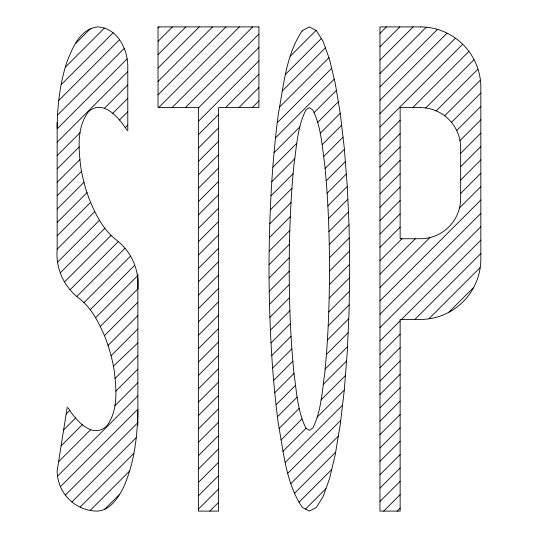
<?xml version="1.0" encoding="UTF-8"?>
<svg xmlns="http://www.w3.org/2000/svg" width="538" height="538" viewBox="0 0 538 538"><rect width="100%" height="100%" fill="white"/><g stroke="black" fill="none" stroke-linecap="round" stroke-linejoin="round"><path stroke-width="0.81" d="M127.775 130.99L127.775 67.25C128.091 49.489 117.365 27.694 97.513 26.9C79.799 29.039 72.179 48.373 66.604 62.933C59.9 83.861 57.371 105.865 57.163 127.775M137.863 410.225C137.513 436.506 134.278 463.305 123.451 487.495C118.078 497.939 110.438 510.091 97.513 511.1A40.35 40.35 0 0 1 57.163 470.75L67.25 407.01M344.293 390.05L347.266 351.798L349.088 311.038L349.7 269L349.088 226.962L347.266 186.195L344.293 147.95L340.258 113.383L335.288 83.538L329.525 59.335L323.15 41.5L316.357 30.579L309.35 26.9L302.343 30.579C285.9 54.829 283.741 85.347 278.442 113.383C271.589 164.951 269.235 217.002 269 269C269.235 320.991 271.589 373.042 278.442 424.616C283.741 452.653 285.9 483.171 302.343 507.421L309.35 511.1L316.357 507.421L323.15 496.5L329.525 478.665L335.288 454.455L340.258 424.616L344.293 390.05L317.198 417.132M114.87 405.753L137.863 382.686M75.522 43.591L90.734 28.386M65.454 67.035L104.399 28.097M61.204 84.661L113.114 32.744M58.83 100.404L119.51 39.731M57.613 115.004L124.191 48.42M57.163 128.824L127.055 58.931M158.037 27.949L159.087 26.9M57.163 142.2L127.775 71.588M158.037 41.325L172.463 26.9M57.163 155.569L80.068 132.671M104.365 108.367L127.775 84.957M158.037 54.701L185.832 26.9M57.163 168.945L79.187 146.928M112.724 113.39L127.775 98.333M158.037 68.07L199.208 26.9M57.163 182.321L79.913 159.571M119.463 120.021L127.775 111.709M158.037 81.446L212.584 26.9M57.163 195.697L81.615 171.245M125.193 127.667L127.775 125.085M158.037 94.823L225.96 26.9M57.163 209.067L84.036 182.2M158.629 107.6L239.329 26.9M57.163 222.443L87.055 192.557M172.005 107.6L252.705 26.9M57.163 235.819L90.613 202.369M185.381 107.6L258.913 34.069M57.163 249.195L94.728 211.622M198.387 107.97L258.913 47.445M57.734 261.993L99.476 220.25M198.387 121.339L258.913 60.814M60.438 272.665L104.863 228.24M198.387 134.715L218.562 114.54M225.503 107.6L258.913 74.19M302.047 31.056L302.726 30.377M64.681 281.798L111.063 235.415M198.387 148.091L218.562 127.916M238.879 107.6L258.913 87.566M290.305 56.167L316.055 30.417M70.202 289.646L118.279 241.575M198.387 161.467L218.562 141.292M252.248 107.6L258.913 100.942M285.631 74.217L321.314 38.541M76.779 296.451L124.85 248.381M198.387 174.837L218.562 154.662M282.161 91.063L325.409 47.815M83.989 302.612L130.364 256.236M198.387 188.213L218.562 168.038M279.484 107.116L328.933 57.667M90.182 309.787L134.608 265.368M198.387 201.589L218.562 181.414M277.366 122.61L331.664 68.313M95.569 317.776L137.863 275.483M198.387 214.965L218.562 194.79M275.597 137.748L334.233 79.113M379.962 33.39L386.445 26.9M100.317 326.411L137.863 288.859M198.387 228.334L218.562 208.159M274.037 152.684L299.908 126.813M314.071 112.657L336.418 90.31M379.962 46.759L399.821 26.9M104.433 335.665L137.863 302.235M198.387 241.71L218.562 221.535M272.914 167.183L296.741 143.357M317.628 122.469L338.328 101.769M379.962 60.135L413.197 26.9M107.99 345.483L137.863 315.611M198.387 255.086L218.562 234.911M271.784 181.689L294.71 158.764M320.164 133.303L340.238 113.236M379.962 73.511L426.069 27.404M111.003 355.84L137.863 328.98M198.387 268.455L218.562 248.28M271.004 195.839L293.156 173.687M322.195 144.655L341.643 125.206M379.962 86.887L437.293 29.556M66.134 414.092L69.859 410.36M198.387 281.831L218.562 261.656M270.379 209.84L291.878 188.34M323.715 156.511L343.036 137.183M379.962 100.256L446.917 33.302M63.618 429.976L75.589 418.006M115.112 378.436L137.863 355.699M198.387 295.207L218.562 275.032M269.753 223.842L291.051 202.544M325.087 168.502L344.394 149.201M379.962 113.632L455.282 38.306M61.103 445.868L82.334 424.637M115.845 391.153L137.863 369.122M198.387 308.583L218.562 288.408M269.457 237.507L290.298 216.673M326.169 180.802L345.356 161.608M379.962 127.008L462.559 44.405M58.588 461.759L90.7 429.647M198.387 321.953L218.562 301.778M269.262 251.078L289.834 230.513M327.111 193.236L346.324 174.023M379.962 140.378L400.137 120.203M412.74 107.6L468.793 51.547M57.633 476.09L137.863 395.854M198.387 335.329L218.562 315.154M269.067 264.656L289.444 244.272M327.844 205.872L347.279 186.437M379.962 153.754L400.137 133.579M425.652 108.064L473.944 59.772M60.532 486.56L137.863 409.23M198.387 348.705L218.562 328.53M269.135 277.958L289.296 257.789M328.469 218.623L347.851 199.242M379.962 167.13L400.137 146.955M436.123 110.969L477.858 69.234M65.441 495.027L137.863 422.599M198.387 362.081L218.562 341.906M269.323 291.139L289.202 271.266M328.906 231.562L348.422 212.046M379.962 180.506L400.137 160.331M444.59 115.878L480.212 80.256M71.931 501.907L136.188 437.65M198.387 375.45L218.562 355.275M269.518 304.326L289.343 284.494M329.256 244.582L348.994 224.844M379.962 193.875L400.137 173.7M451.469 122.368L480.837 93M80.189 507.025L133.807 453.406M198.387 388.826L218.562 368.651M269.894 317.319L289.505 297.709M329.404 257.81L349.249 237.964M379.962 207.251L400.137 187.076M456.587 130.626L480.837 106.376M90.189 510.401L129.55 471.039M198.387 402.202L218.562 382.027M270.466 330.124L289.942 310.648M329.505 271.085L349.438 251.145M379.962 220.627L400.137 200.452M459.963 140.626L480.837 119.752M104.365 509.6L119.429 494.53M198.387 415.571L218.562 395.403M271.038 342.921L290.372 323.587M329.357 284.609L349.633 264.326M379.962 234.003L400.137 213.828M460.662 153.303L480.837 133.128M198.387 428.947L218.562 408.772M271.73 355.605L291.092 336.243M329.182 298.153L349.572 277.763M379.962 247.372L400.137 227.197M460.662 166.672L480.837 146.497M198.387 442.323L218.562 422.148M272.692 368.019L291.831 348.88M328.718 311.993L349.377 291.334M379.962 260.748L401.973 238.737M460.662 180.048L480.837 159.873M198.387 455.699L218.562 435.524M273.66 380.427L292.887 361.2M328.214 325.873L349.175 304.905M379.962 274.124L415.349 238.737M460.662 193.424L480.837 173.249M198.387 469.069L218.562 448.894M274.723 392.74L293.983 373.473M327.38 340.077L348.745 318.711M379.962 287.494L430.07 237.386M459.311 208.152L480.837 186.625M198.387 482.445L218.562 462.27M276.122 404.717L295.47 385.363M326.411 354.428L348.12 332.713M379.962 300.87L480.837 199.995M198.387 495.821L218.562 475.646M277.514 416.694L297.171 397.037M325.127 369.081L347.494 346.714M379.962 314.246L480.837 213.371M198.387 509.197L218.562 489.022M279.087 428.497L299.195 408.389M323.372 384.213L346.553 361.032M379.962 327.622L480.837 226.747M209.854 511.1L218.562 502.391M280.997 439.956L301.993 418.961M321.011 399.942L345.423 375.531M379.962 340.991L400.137 320.816M401.516 319.438L480.837 240.116M282.907 451.422L306.162 428.167M379.962 354.367L400.137 334.192M414.892 319.438L480.837 253.492M285.308 462.398L342.531 405.175M379.962 367.743L400.137 347.568M429.028 318.678L480.071 267.628M287.877 473.205L340.762 420.319M379.962 381.119L400.137 360.944M449.028 312.047L473.447 287.628M290.917 483.534L338.348 436.11M379.962 394.488L400.137 374.314M294.441 493.386L335.672 452.155M379.962 407.865L400.137 387.69M299.061 502.142L331.711 469.492M379.962 421.241L400.137 401.066M305.497 509.076L325.974 488.605M379.962 434.617L400.137 414.442M379.962 447.986L400.137 427.811M379.962 461.362L400.137 441.187M379.962 474.738L400.137 454.563M379.962 488.107L400.137 467.932M379.962 501.483L400.137 481.308M383.722 511.1L400.137 494.684M397.098 511.1L400.137 508.06M113.316 366.25L137.863 342.881M126.86 130.055C119.584 118.299 102.644 98.084 88.219 112.092C76.793 127.419 78.595 148.125 80.626 166.06A162.214 162.214 0 0 0 90.155 201.346C96.349 215.987 104.049 230.963 117.156 240.573A55.764 55.764 0 0 1 137.863 288.906M68.165 407.945C75.441 419.701 92.388 439.916 106.813 425.901C118.232 410.575 116.43 389.868 114.399 371.94A162.214 162.214 0 0 0 104.87 336.647C98.683 322.013 90.976 307.037 77.869 297.427A55.764 55.764 0 0 1 57.163 249.094M137.863 274.165L137.863 425.343M57.163 122.731L57.163 248.825M289.484 240.97C288.691 284.932 289.579 328.974 293.896 372.747C296.62 391.281 297.339 410.897 305.846 427.945L309.35 430.4L312.854 427.945C321.361 410.897 322.08 391.281 324.804 372.747C328.241 338.274 329.404 303.627 329.525 269C329.404 234.373 328.241 199.726 324.804 165.253C322.08 146.713 321.368 127.102 312.854 110.055L309.35 107.6L305.846 110.055C297.339 127.102 296.62 146.713 293.896 165.253C291.381 190.425 290.13 215.691 289.484 240.97M258.913 26.9L158.037 26.9L158.037 107.6L198.387 107.6L198.387 511.1L218.562 511.1L218.562 107.6L258.913 107.6L258.913 26.9M420.312 26.9L379.962 26.9L379.962 511.1L400.137 511.1L400.137 319.438L420.312 319.438A60.525 60.525 0 0 0 480.837 258.913L480.837 87.425A60.525 60.525 0 0 0 420.312 26.9M420.312 107.6L400.137 107.6L400.137 238.737L420.312 238.737A40.35 40.35 0 0 0 460.662 198.387L460.662 147.95A40.35 40.35 0 0 0 420.312 107.6"/></g></svg>
